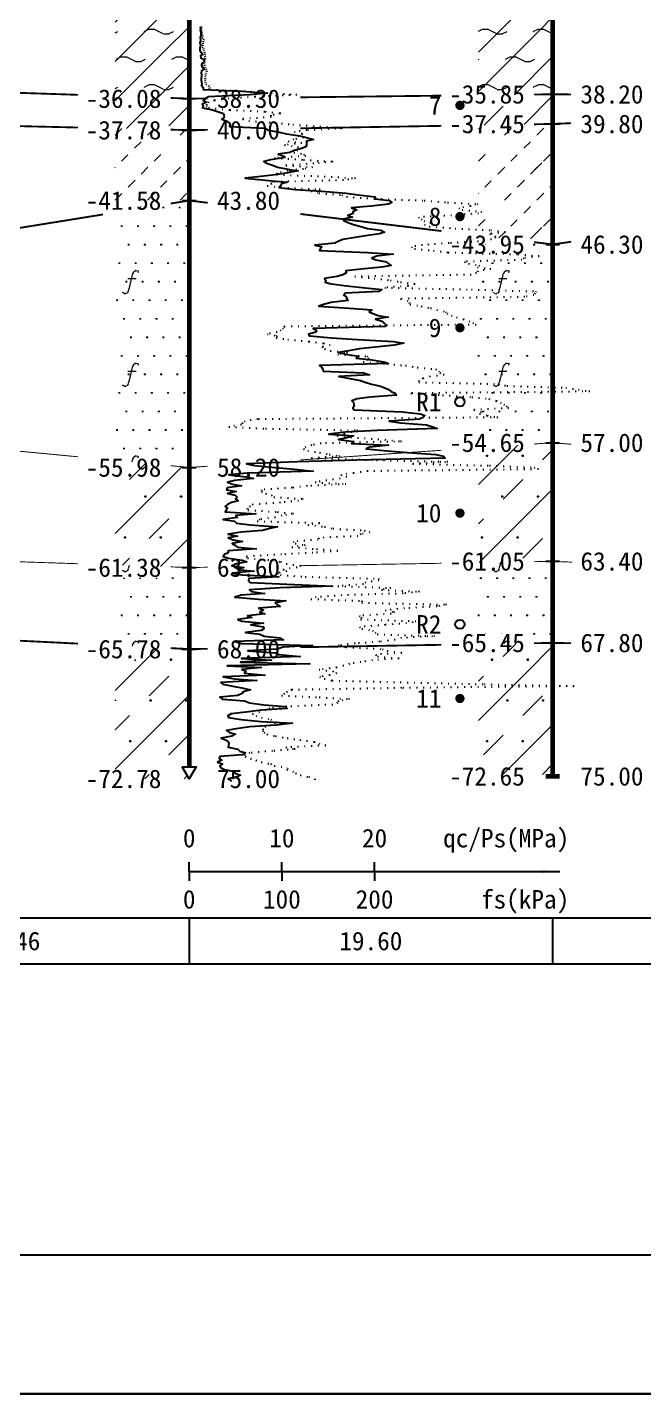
# Model space of a CAD drawing. Extents: x -37 to 3540, y -1485 to 297.
# Drawn here: x 1587.6 to 1654.1, y -297 to -149.6 of the extents above; entities that cross this region are included whole.
import ezdxf
from ezdxf.enums import TextEntityAlignment as Align

# ---------------------------------------------------------------- set-up
doc = ezdxf.new("R2010")
doc.units = 0
doc.linetypes.add('DOT', pattern=[6.35, 0, -6.35])
doc.layers.get('0').update_dxf_attribs({"linetype": 'CONTINUOUS'})
for name, color, linetype in [('CURVE', 200, 'CONTINUOUS'), ('FRAME', 7, 'CONTINUOUS'), ('HOLE', 41, 'CONTINUOUS'), ('RULER', 7, 'CONTINUOUS'), ('SAMPLE', 1, 'CONTINUOUS'), ('STRATUM', 241, 'CONTINUOUS')]:
    doc.layers.add(name, color=color, linetype=linetype)
doc.layers.add('HATCH', color=7, linetype='CONTINUOUS', lineweight=13)
doc.styles.add('ST', font='')
doc.styles.get('ST').set_extended_font_data('SimSun')
pattern_1 = [(45, (1478.7585, -297), (-2.12132, 2.12132), [10, 0]), (26.565, (1479.8326, -297.2536), (5.999823, 5.999812), [0.567, -12.849]), (0, (1479.2656, -297.2536), (0, 6), [0.567, -5.433]), (26.565, (1477.1772, -297), (5.999823, 5.999812), [0.567, -12.849]), (0, (1477.6843, -296.7464), (0, 6), [0.567, -5.433]), (153.435, (1479.2656, -297.2536), (-5.999818, -5e-06), [1.134, -12.2826]), (26.565, (1482.8326, -294.2536), (5.999823, 5.999812), [0.567, -12.849]), (0, (1482.2656, -294.2536), (0, 6), [0.567, -5.433]), (26.565, (1480.1772, -294), (5.999823, 5.999812), [0.567, -12.849]), (0, (1480.6843, -293.7464), (0, 6), [0.567, -5.433]), (153.435, (1482.2656, -294.2536), (-5.999818, -5e-06), [1.134, -12.2826])]
pattern_2 = [(45, (1478.7585, -297), (-4.24264, 4.24264), [10, 0]), (45, (1479.8195, -300.182), (-2.12132, 6.36396), [3, -3])]
pattern_3 = [(45, (1478.7585, -297), (-6e-07, 6.99998), [0.9473, -8.9522]), (45, (1480.1585, -295.6), (-6e-07, 6.99998), [0.9869, -8.9126]), (45, (1481.5585, -294.2), (-6e-07, 6.99998), [1.06018, -8.83931]), (45, (1482.9585, -292.8), (-6e-07, 6.99998), [0.94918, -8.95032]), (45, (1484.3585, -291.4), (-6e-07, 6.99998), [1.0365, -8.863]), (45, (1482.2585, -297), (-6e-07, 6.99998), [1.01335, -8.88615]), (45, (1483.6585, -295.6), (-6e-07, 6.99998), [1.07896, -12.12037]), (45, (1485.0585, -294.2), (-6e-07, 6.99998), [0.99882, -8.90067]), (45, (1479.4585, -292.8), (-4e-07, 6.99998), [1.05533, -8.84416]), (45, (1480.8585, -291.4), (-4e-07, 6.99998), [1.0365, -8.863])]
pattern_4 = [(82.875, (1477.9239, -298.206), (0.000369, 10.0001764), [0.0893, -80.5337]), (143.13, (1478.0249, -298.2818), (-29.999964, 20.000054), [0.12627, -49.87373]), (172.875, (1478.2021, -298.304), (-70.000246, 9.99966), [0.17857, -80.44443]), (206.565, (1478.3805, -298.2147), (-9.999705, -9.99969), [0.19954, -22.16046]), (243.435, (1478.4698, -298.0363), (9e-06, -9.9997), [0.19954, -22.16146]), (255.964, (1478.559, -297.679), (-0.0002, -9.9995), [0.36813, -40.86287]), (255.964, (1478.869, -296.439), (-0.0002, -9.9995), [1.27838, -39.95262]), (255.964, (1478.9376, -296.165), (-0.0002, -9.9995), [0.28235, -40.94865]), (216.87, (1479.1278, -295.9108), (-9.999982, -10.000018), [0.12627, -49.87373]), (243.435, (1479.027, -295.9865), (9e-06, -9.9997), [0.19954, -22.16146]), (206.565, (1479.3063, -295.8215), (-9.999705, -9.99969), [0.19954, -22.16046]), (172.875, (1479.4835, -295.8437), (-70.000246, 9.99966), [0.17857, -80.44443]), (143.13, (1479.5845, -295.9194), (-29.999964, 20.000054), [0.12627, -49.87373]), (82.875, (1479.5734, -296.008), (0.000369, 10.0001764), [0.0893, -80.5337]), (0, (1478.429, -296.66), (0, 10), [0.89286, -9.10714]), (0, (1478.7835, -297), (1, 2), [0, -1.75]), (0, (1478.7585, -296.975), (1, 2), [0, -1.75]), (0, (1478.7585, -297), (1, 2), [0, -1.75]), (0, (1478.7335, -297), (1, 2), [0, -1.75]), (0, (1478.7585, -297.025), (1, 2), [0, -1.75])]
pattern_5 = [(82.875, (1476.9223, -299.6533), (0.000812, 22.00039), [0.1964, -177.1742]), (143.13, (1477.1446, -299.82), (-65.99992, 44.00012), [0.2778, -109.7222]), (172.875, (1477.5344, -299.8687), (-154.00054, 21.999253), [0.3929, -176.9777]), (206.565, (1477.927, -299.672), (-21.99935, -21.9993), [0.439, -48.753]), (243.435, (1478.123, -299.28), (2e-05, -21.99933), [0.439, -48.7552]), (255.964, (1478.32, -298.494), (-0.00044, -21.9989), [0.8099, -89.8983]), (255.964, (1479.002, -295.7656), (-0.00044, -21.9989), [2.8124, -87.8958]), (255.964, (1479.1525, -295.163), (-0.00044, -21.9989), [0.6212, -90.087]), (216.87, (1479.571, -294.6037), (-21.99996, -22.00004), [0.2778, -109.7222]), (243.435, (1479.349, -294.77), (2e-05, -21.99933), [0.439, -48.7552]), (206.565, (1479.964, -294.407), (-21.99935, -21.9993), [0.439, -48.753]), (172.875, (1480.3535, -294.456), (-154.00054, 21.999253), [0.3929, -176.9777]), (143.13, (1480.5758, -294.6228), (-65.99992, 44.00012), [0.2778, -109.7222]), (82.875, (1480.5514, -294.8177), (0.000812, 22.00039), [0.1964, -177.1742]), (0, (1478.033, -296.252), (0, 22), [1.9643, -20.0357]), (0, (1478.8135, -297), (2.2, 4.4), [0, -3.85]), (0, (1478.7585, -296.945), (2.2, 4.4), [0, -3.85]), (0, (1478.7585, -297), (2.2, 4.4), [0, -3.85]), (0, (1478.7035, -297), (2.2, 4.4), [0, -3.85]), (0, (1478.7585, -297.055), (2.2, 4.4), [0, -3.85])]

# ---------------------------------------------------------------- blocks, each defined once
blk = doc.blocks.new('Arrow')
for points in [[(-3.984779, 0.348623), (0, 0), (-3.189535, 0)], [(-3.189535, 0), (0, 0), (-3.984779, -0.348623)]]:
    blk.add_solid(points)
blk = doc.blocks.new('SampleSoilUndisturbed')
at = {"const_width": 0.5}
blk.add_lwpolyline([(-0.25, 0, 1), (0.25, 0, 1)], format="xyb", close=True, dxfattribs=at)
blk = doc.blocks.new('SampleSoilDisturbed')
blk.add_circle((0, 0), 0.5)

msp = doc.modelspace()

# ---------------------------------------------------------------- hatches: boundary and pattern name
at = {"layer": 'HATCH'}
h = msp.add_hatch(dxfattribs=at)
h.set_pattern_fill('YNNT', color=251, style=0)
h.set_pattern_definition(pattern_1)
h.paths.add_polyline_path([(1605.05, -140.65), (1597.05, -140.87), (1597.05, -156.98), (1605.05, -157.25)])
h.paths.add_polyline_path([(1592.98, -158.74), (1602.54, -158.74), (1602.54, -155.81), (1592.98, -155.81)], flags=9)
h.paths.add_polyline_path([(1592.98, -142.14), (1602.54, -142.14), (1602.54, -139.21), (1592.98, -139.21)], flags=9)
h = msp.add_hatch(dxfattribs=at)
h.set_pattern_fill('YNNT', color=251, style=0)
h.set_pattern_definition(pattern_1)
h.paths.add_polyline_path([(1644.26, -142.98), (1636.26, -142.51), (1636.26, -156.88), (1644.26, -156.78)])
h.paths.add_polyline_path([(1632.19, -158.27), (1641.75, -158.27), (1641.75, -155.34), (1632.19, -155.34)], flags=9)
h.paths.add_polyline_path([(1632.19, -144.47), (1641.75, -144.47), (1641.75, -141.54), (1632.19, -141.54)], flags=9)
h = msp.add_hatch(dxfattribs=at)
h.set_pattern_fill('FZNT', color=32, style=0)
h.set_pattern_definition(pattern_2)
h.paths.add_polyline_path([(1605.05, -157.25), (1597.05, -156.98), (1597.05, -160.46), (1605.05, -160.65)])
h.paths.add_polyline_path([(1592.98, -162.14), (1602.54, -162.14), (1602.54, -159.21), (1592.98, -159.21)], flags=9)
h.paths.add_polyline_path([(1592.98, -158.74), (1602.54, -158.74), (1602.54, -155.81), (1592.98, -155.81)], flags=9)
h = msp.add_hatch(dxfattribs=at)
h.set_pattern_fill('FZNT', color=32, style=0)
h.set_pattern_definition(pattern_2)
h.paths.add_polyline_path([(1644.26, -156.78), (1636.26, -156.88), (1636.26, -160.12), (1644.26, -159.98)])
h.paths.add_polyline_path([(1632.19, -161.47), (1641.75, -161.47), (1641.75, -158.54), (1632.19, -158.54)], flags=9)
h.paths.add_polyline_path([(1632.19, -158.27), (1641.75, -158.27), (1641.75, -155.34), (1632.19, -155.34)], flags=9)
h = msp.add_hatch(dxfattribs=at)
h.set_pattern_fill('NZFT', color=52, style=0)
h.set_pattern_definition(pattern_3)
h.paths.add_polyline_path([(1605.05, -160.65), (1597.05, -160.46), (1597.05, -169.54), (1605.05, -168.25)])
h.paths.add_polyline_path([(1592.98, -169.74), (1602.54, -169.74), (1602.54, -166.81), (1592.98, -166.81)], flags=9)
h.paths.add_polyline_path([(1592.98, -162.14), (1602.54, -162.14), (1602.54, -159.21), (1592.98, -159.21)], flags=9)
h = msp.add_hatch(dxfattribs=at)
h.set_pattern_fill('NZFT', color=52, style=0)
h.set_pattern_definition(pattern_3)
h.paths.add_polyline_path([(1644.26, -159.98), (1636.26, -160.12), (1636.26, -172.02), (1644.26, -172.98)])
h.paths.add_polyline_path([(1632.19, -174.47), (1641.75, -174.47), (1641.75, -171.54), (1632.19, -171.54)], flags=9)
h.paths.add_polyline_path([(1632.19, -161.47), (1641.75, -161.47), (1641.75, -158.54), (1632.19, -158.54)], flags=9)
h = msp.add_hatch(dxfattribs=at)
h.set_pattern_fill('FS', color=142, style=0)
h.set_pattern_definition(pattern_4)
h.paths.add_polyline_path([(1605.05, -168.25), (1597.05, -169.54), (1597.05, -196.29), (1605.05, -197.05)])
h.paths.add_polyline_path([(1592.98, -198.54), (1602.54, -198.54), (1602.54, -195.61), (1592.98, -195.61)], flags=9)
h.paths.add_polyline_path([(1592.98, -169.74), (1602.54, -169.74), (1602.54, -166.81), (1592.98, -166.81)], flags=9)
h = msp.add_hatch(dxfattribs=at)
h.set_pattern_fill('FS', color=142, style=0)
h.set_pattern_definition(pattern_4)
h.paths.add_polyline_path([(1644.26, -172.98), (1636.26, -172.02), (1636.26, -194.93), (1644.26, -194.38)])
h.paths.add_polyline_path([(1632.19, -195.87), (1641.75, -195.87), (1641.75, -192.94), (1632.19, -192.94)], flags=9)
h.paths.add_polyline_path([(1632.19, -174.47), (1641.75, -174.47), (1641.75, -171.54), (1632.19, -171.54)], flags=9)
h = msp.add_hatch(dxfattribs=at)
h.set_pattern_fill('FZNT', color=32, style=0)
h.set_pattern_definition(pattern_2)
h.paths.add_polyline_path([(1644.26, -194.38), (1636.26, -194.93), (1636.26, -207.32), (1644.26, -207.18)])
h.paths.add_polyline_path([(1632.19, -208.67), (1641.75, -208.67), (1641.75, -205.74), (1632.19, -205.74)], flags=9)
h.paths.add_polyline_path([(1632.19, -195.87), (1641.75, -195.87), (1641.75, -192.94), (1632.19, -192.94)], flags=9)
h = msp.add_hatch(dxfattribs=at)
h.set_pattern_fill('FS', color=32, scale=2.2, style=0)
h.set_pattern_definition(pattern_5)
h.paths.add_polyline_path([(1644.26, -194.38), (1636.26, -194.93), (1636.26, -207.32), (1644.26, -207.18)])
h.paths.add_polyline_path([(1632.19, -208.67), (1641.75, -208.67), (1641.75, -205.74), (1632.19, -205.74)], flags=9)
h.paths.add_polyline_path([(1632.19, -195.87), (1641.75, -195.87), (1641.75, -192.94), (1632.19, -192.94)], flags=9)
h = msp.add_hatch(dxfattribs=at)
h.set_pattern_fill('FZNT', color=32, style=0)
h.set_pattern_definition(pattern_2)
h.paths.add_polyline_path([(1605.05, -197.05), (1597.05, -196.29), (1597.05, -207.58), (1605.05, -207.85)])
h.paths.add_polyline_path([(1592.98, -209.34), (1602.54, -209.34), (1602.54, -206.41), (1592.98, -206.41)], flags=9)
h.paths.add_polyline_path([(1592.98, -198.54), (1602.54, -198.54), (1602.54, -195.61), (1592.98, -195.61)], flags=9)
h = msp.add_hatch(dxfattribs=at)
h.set_pattern_fill('FS', color=32, scale=2.2, style=0)
h.set_pattern_definition(pattern_5)
h.paths.add_polyline_path([(1605.05, -197.05), (1597.05, -196.29), (1597.05, -207.58), (1605.05, -207.85)])
h.paths.add_polyline_path([(1592.98, -209.34), (1602.54, -209.34), (1602.54, -206.41), (1592.98, -206.41)], flags=9)
h.paths.add_polyline_path([(1592.98, -198.54), (1602.54, -198.54), (1602.54, -195.61), (1592.98, -195.61)], flags=9)
h = msp.add_hatch(dxfattribs=at)
h.set_pattern_fill('FS', color=142, style=0)
h.set_pattern_definition(pattern_4)
h.paths.add_polyline_path([(1605.05, -207.85), (1597.05, -207.58), (1597.05, -216.26), (1605.05, -216.65)])
h.paths.add_polyline_path([(1592.98, -218.14), (1602.54, -218.14), (1602.54, -215.21), (1592.98, -215.21)], flags=9)
h.paths.add_polyline_path([(1592.98, -209.34), (1602.54, -209.34), (1602.54, -206.41), (1592.98, -206.41)], flags=9)
h = msp.add_hatch(dxfattribs=at)
h.set_pattern_fill('FS', color=142, style=0)
h.set_pattern_definition(pattern_4)
h.paths.add_polyline_path([(1644.26, -207.18), (1636.26, -207.32), (1636.26, -216.12), (1644.26, -215.98)])
h.paths.add_polyline_path([(1632.19, -217.47), (1641.75, -217.47), (1641.75, -214.54), (1632.19, -214.54)], flags=9)
h.paths.add_polyline_path([(1632.19, -208.67), (1641.75, -208.67), (1641.75, -205.74), (1632.19, -205.74)], flags=9)
h = msp.add_hatch(dxfattribs=at)
h.set_pattern_fill('FZNT', color=32, style=0)
h.set_pattern_definition(pattern_2)
h.paths.add_polyline_path([(1605.05, -216.65), (1597.05, -216.26), (1597.05, -230.65), (1605.05, -230.65), (1604.3, -229.35), (1605.05, -229.35)])
h.paths.add_polyline_path([(1592.98, -232.14), (1602.54, -232.14), (1602.54, -229.21), (1592.98, -229.21)], flags=9)
h.paths.add_polyline_path([(1592.98, -218.14), (1602.54, -218.14), (1602.54, -215.21), (1592.98, -215.21)], flags=9)
h = msp.add_hatch(dxfattribs=at)
h.set_pattern_fill('FS', color=32, scale=2.2, style=0)
h.set_pattern_definition(pattern_5)
h.paths.add_polyline_path([(1605.05, -216.65), (1597.05, -216.26), (1597.05, -230.65), (1605.05, -230.65), (1604.3, -229.35), (1605.05, -229.35)])
h.paths.add_polyline_path([(1592.98, -232.14), (1602.54, -232.14), (1602.54, -229.21), (1592.98, -229.21)], flags=9)
h.paths.add_polyline_path([(1592.98, -218.14), (1602.54, -218.14), (1602.54, -215.21), (1592.98, -215.21)], flags=9)
h = msp.add_hatch(dxfattribs=at)
h.set_pattern_fill('FZNT', color=32, style=0)
h.set_pattern_definition(pattern_2)
h.paths.add_polyline_path([(1644.26, -215.98), (1636.26, -216.12), (1636.26, -230.38), (1644.26, -230.38)])
h.paths.add_polyline_path([(1632.19, -231.87), (1641.75, -231.87), (1641.75, -228.94), (1632.19, -228.94)], flags=9)
h.paths.add_polyline_path([(1632.19, -217.47), (1641.75, -217.47), (1641.75, -214.54), (1632.19, -214.54)], flags=9)
h = msp.add_hatch(dxfattribs=at)
h.set_pattern_fill('FS', color=32, scale=2.2, style=0)
h.set_pattern_definition(pattern_5)
h.paths.add_polyline_path([(1644.26, -215.98), (1636.26, -216.12), (1636.26, -230.38), (1644.26, -230.38)])
h.paths.add_polyline_path([(1632.19, -231.87), (1641.75, -231.87), (1641.75, -228.94), (1632.19, -228.94)], flags=9)
h.paths.add_polyline_path([(1632.19, -217.47), (1641.75, -217.47), (1641.75, -214.54), (1632.19, -214.54)], flags=9)

# ---------------------------------------------------------------- linework, layer by layer
at = {"layer": 'CURVE', "color": 30, "linetype": 'Continuous'}
msp.add_lwpolyline([(1606.23, -149.45), (1606.27, -149.65), (1606.25, -149.85), (1606.29, -150.05), (1606.3, -150.25), (1606.3, -150.45), (1606.24, -150.65), (1606.27, -150.85), (1606.26, -151.05), (1606.2, -151.25), (1606.28, -151.45), (1606.23, -151.65), (1606.2, -151.85), (1606.19, -152.05), (1606.35, -152.25), (1606.49, -152.45), (1606.27, -152.65), (1606.3, -152.85), (1606.7, -153.05), (1606.67, -153.25), (1606.43, -153.45), (1606.39, -153.65), (1606.44, -153.85), (1606.68, -154.05), (1606.39, -154.25), (1606.35, -154.45), (1606.39, -154.65), (1606.37, -154.85), (1606.35, -155.05), (1606.33, -155.25), (1606.37, -155.45), (1606.41, -155.65), (1606.38, -155.85), (1606.57, -156.05), (1606.55, -156.25), (1610.78, -156.45), (1613.49, -156.65), (1611.55, -156.85), (1607.12, -157.05), (1606.8, -157.25), (1606.56, -157.45), (1606.95, -157.65), (1606.45, -157.85), (1606.54, -158.05), (1606.47, -158.25), (1607.57, -158.45), (1608.12, -158.65), (1608.76, -158.85), (1608.77, -159.05), (1608.81, -159.25), (1608.56, -159.45), (1609.03, -159.65), (1609.38, -159.85), (1609.48, -160.05), (1609.4, -160.25), (1613.2, -160.45), (1613.57, -160.65), (1614.59, -160.85), (1615.54, -161.05), (1616.99, -161.25), (1617.71, -161.45), (1618.47, -161.65), (1617.69, -161.85), (1617.7, -162.05), (1617.7, -162.25), (1617.63, -162.45), (1617.17, -162.65), (1616.39, -162.85), (1615.92, -163.05), (1614.65, -163.25), (1615.26, -163.45), (1615.23, -163.65), (1613.81, -163.85), (1613.12, -164.05), (1613.5, -164.25), (1614.16, -164.45), (1614.59, -164.65), (1615.71, -164.85), (1616.82, -165.05), (1615.71, -165.25), (1614.62, -165.45), (1612.77, -165.65), (1611.1, -165.85), (1613.26, -166.05), (1615.61, -166.25), (1615.01, -166.45), (1614.89, -166.65), (1614.77, -166.85), (1616.49, -167.05), (1619.31, -167.25), (1622, -167.45), (1623.27, -167.65), (1625.13, -167.85), (1625.12, -168.05), (1626.66, -168.25), (1626.91, -168.45), (1626.54, -168.65), (1624.69, -168.85), (1622.56, -169.05), (1623.13, -169.25), (1622.69, -169.45), (1622.74, -169.65), (1622.15, -169.85), (1622.66, -170.05), (1621.65, -170.25), (1621.76, -170.45), (1622.29, -170.65), (1622.76, -170.85), (1623.57, -171.05), (1624.27, -171.25), (1625.74, -171.45), (1626.13, -171.65), (1625.58, -171.85), (1624.06, -172.05), (1622.96, -172.25), (1621.63, -172.45), (1621.13, -172.65), (1620.76, -172.85), (1618.61, -173.05), (1619.35, -173.25), (1619.2, -173.45), (1619.11, -173.65), (1624.28, -173.85), (1627.04, -174.05), (1625.25, -174.25), (1624.75, -174.45), (1625.2, -174.65), (1626.35, -174.85), (1626.51, -175.05), (1626.85, -175.25), (1625.8, -175.45), (1623.59, -175.65), (1621.96, -175.85), (1622, -176.05), (1621.64, -176.25), (1620.99, -176.45), (1619.66, -176.65), (1619.78, -176.85), (1619.72, -177.05), (1620.37, -177.25), (1622.06, -177.45), (1624.03, -177.65), (1625.83, -177.85), (1625.52, -178.05), (1621.9, -178.25), (1621.74, -178.45), (1621.97, -178.65), (1622.07, -178.85), (1622.16, -179.05), (1620.36, -179.25), (1619.55, -179.45), (1619.02, -179.65), (1622.32, -179.85), (1624.76, -180.05), (1624.47, -180.25), (1624.86, -180.45), (1625.45, -180.65), (1626.51, -180.85), (1625.14, -181.05), (1625.84, -181.25), (1626.05, -181.45), (1626.27, -181.65), (1626.2, -181.85), (1618.44, -182.05), (1618.77, -182.25), (1618.73, -182.45), (1617.91, -182.65), (1618.02, -182.85), (1620.37, -183.05), (1623.22, -183.25), (1627.11, -183.45), (1628.22, -183.65), (1627.15, -183.85), (1625.49, -184.05), (1623.44, -184.25), (1622.23, -184.45), (1621.17, -184.65), (1622.12, -184.85), (1623.37, -185.05), (1623.08, -185.25), (1624.75, -185.45), (1626.05, -185.65), (1626.56, -185.85), (1619.12, -186.05), (1619.37, -186.25), (1619.46, -186.45), (1619.49, -186.65), (1623.86, -186.85), (1624.49, -187.05), (1621.19, -187.25), (1622.37, -187.45), (1623.52, -187.65), (1624.04, -187.85), (1624.72, -188.05), (1625.59, -188.25), (1626.15, -188.45), (1626.54, -188.65), (1626.84, -188.85), (1627.26, -189.05), (1627.43, -189.25), (1624.56, -189.45), (1623.19, -189.65), (1622.6, -189.85), (1622.77, -190.05), (1622.83, -190.25), (1622.86, -190.45), (1622.71, -190.65), (1622.86, -190.85), (1628.04, -191.05), (1629.97, -191.25), (1630.48, -191.45), (1630.29, -191.65), (1629.91, -191.85), (1626.64, -192.05), (1627.86, -192.25), (1630.64, -192.45), (1631.32, -192.65), (1631.8, -192.85), (1625.34, -193.05), (1621.89, -193.25), (1620.13, -193.45), (1622.77, -193.65), (1622.05, -193.85), (1621.16, -194.05), (1622.83, -194.25), (1622.56, -194.45), (1626.55, -194.65), (1624.54, -194.85), (1624.16, -195.05), (1626.4, -195.25), (1628.59, -195.45), (1631.65, -195.65), (1632.5, -195.85), (1632.65, -196.05), (1623.11, -196.25), (1616.74, -196.45), (1611.23, -196.65), (1612.09, -196.85), (1614.32, -197.05), (1616.41, -197.25), (1618.41, -197.45), (1611.31, -197.65), (1609.33, -197.85), (1611.19, -198.05), (1612, -198.25), (1609.95, -198.45), (1609.2, -198.65), (1609.73, -198.85), (1610.71, -199.05), (1609.16, -199.25), (1609.08, -199.45), (1610.12, -199.65), (1609.18, -199.85), (1610, -200.05), (1610.21, -200.25), (1610.04, -200.45), (1610.34, -200.65), (1609.61, -200.85), (1609.19, -201.05), (1608.92, -201.25), (1609.2, -201.45), (1609.05, -201.65), (1608.92, -201.85), (1612.23, -202.05), (1610.07, -202.25), (1610.25, -202.45), (1608.72, -202.65), (1609.93, -202.85), (1610.15, -203.05), (1611.62, -203.25), (1614.56, -203.45), (1613.75, -203.65), (1612.96, -203.85), (1610.65, -204.05), (1609.24, -204.25), (1610.27, -204.45), (1609.24, -204.65), (1609.78, -204.85), (1610.81, -205.05), (1609.67, -205.25), (1609.98, -205.45), (1610.25, -205.65), (1612.29, -205.85), (1609.24, -206.05), (1609.24, -206.25), (1608.87, -206.45), (1608.7, -206.65), (1609.3, -206.85), (1610.76, -207.05), (1611.26, -207.25), (1610.14, -207.45), (1609.66, -207.65), (1610.96, -207.85), (1610.26, -208.05), (1612.01, -208.25), (1609.69, -208.45), (1610.77, -208.65), (1614.71, -208.85), (1611.5, -209.05), (1611.45, -209.25), (1611.64, -209.45), (1615.57, -209.65), (1620.5, -209.85), (1614.87, -210.05), (1611.55, -210.25), (1611.76, -210.45), (1613.17, -210.65), (1610.64, -210.85), (1609.97, -211.05), (1612.54, -211.25), (1615.48, -211.45), (1614.31, -211.65), (1614.55, -211.85), (1614.86, -212.05), (1612.57, -212.25), (1613.08, -212.45), (1612.67, -212.65), (1613.2, -212.85), (1611.35, -213.05), (1611.81, -213.25), (1610.3, -213.45), (1610.72, -213.65), (1613.07, -213.85), (1611.7, -214.05), (1613.08, -214.25), (1613.12, -214.45), (1612.83, -214.65), (1611.12, -214.85), (1612.67, -215.05), (1613.13, -215.25), (1614.82, -215.45), (1615.23, -215.65), (1609.97, -215.85), (1610.78, -216.05), (1618.36, -216.25), (1615.18, -216.45), (1614.53, -216.65), (1611.36, -216.85), (1614.4, -217.05), (1614.67, -217.25), (1617.02, -217.45), (1610.68, -217.65), (1613.94, -217.85), (1610.6, -218.05), (1618.05, -218.25), (1609.15, -218.45), (1612.8, -218.65), (1610.72, -218.85), (1611.19, -219.05), (1611.01, -219.25), (1613.2, -219.45), (1608.73, -219.65), (1609.94, -219.85), (1612.34, -220.05), (1608.46, -220.25), (1608.67, -220.45), (1609.75, -220.65), (1610.72, -220.85), (1611.66, -221.05), (1610.88, -221.25), (1610.76, -221.45), (1610.3, -221.65), (1608.35, -221.85), (1608.63, -222.05), (1611.01, -222.25), (1611.57, -222.45), (1613.12, -222.65), (1615.41, -222.85), (1615.62, -223.05), (1612.86, -223.25), (1611.17, -223.45), (1609.58, -223.65), (1609.21, -223.85), (1609.3, -224.05), (1610.64, -224.25), (1612.81, -224.45), (1616.19, -224.65), (1614.47, -224.85), (1611.58, -225.05), (1610.11, -225.25), (1609.07, -225.45), (1609.4, -225.65), (1610.03, -225.85), (1609.65, -226.05), (1608.5, -226.25), (1608.96, -226.45), (1609.26, -226.65), (1609.31, -226.85), (1609.3, -227.05), (1609.26, -227.25), (1610.3, -227.45), (1610.5, -227.65), (1611.11, -227.85), (1610.81, -228.05), (1608.37, -228.25), (1608.27, -228.45), (1608.58, -228.65), (1608.09, -228.85), (1608.64, -229.05), (1608.35, -229.25), (1608.51, -229.45), (1608.87, -229.65), (1609.9, -229.85), (1609.98, -230.05), (1610.58, -230.25), (1610.23, -230.45), (1609.25, -230.65), (1609.66, -230.85)], dxfattribs=at)
at = {"layer": 'CURVE', "color": 100, "linetype": 'DOT', "ltscale": 0.1}
msp.add_lwpolyline([(1606.38, -149.45), (1606.33, -149.65), (1606.33, -149.85), (1606.37, -150.05), (1606.42, -150.25), (1606.45, -150.45), (1606.46, -150.65), (1606.63, -150.85), (1606.55, -151.05), (1606.53, -151.25), (1606.53, -151.45), (1606.46, -151.65), (1606.56, -151.85), (1606.61, -152.05), (1606.69, -152.25), (1606.68, -152.45), (1606.75, -152.65), (1606.79, -152.85), (1606.71, -153.05), (1606.65, -153.25), (1606.68, -153.45), (1606.65, -153.65), (1606.78, -153.85), (1606.85, -154.05), (1606.92, -154.25), (1606.88, -154.45), (1606.8, -154.65), (1606.75, -154.85), (1606.79, -155.05), (1606.75, -155.25), (1606.79, -155.45), (1606.85, -155.65), (1607.12, -155.85), (1607.21, -156.05), (1607.26, -156.25), (1610.95, -156.45), (1614.49, -156.65), (1616.65, -156.85), (1612.16, -157.05), (1609.34, -157.25), (1607.77, -157.45), (1607.18, -157.65), (1606.91, -157.85), (1606.91, -158.05), (1607.13, -158.25), (1609.43, -158.45), (1613.25, -158.65), (1614.93, -158.85), (1613.86, -159.05), (1613.88, -159.25), (1610.81, -159.45), (1611.47, -159.65), (1614.27, -159.85), (1616.22, -160.05), (1619.14, -160.25), (1621.58, -160.45), (1617.74, -160.65), (1616.4, -160.85), (1617.3, -161.05), (1616.83, -161.25), (1617.37, -161.45), (1616.35, -161.65), (1615.73, -161.85), (1617.2, -162.05), (1615.35, -162.25), (1616.74, -162.45), (1617.18, -162.65), (1616.75, -162.85), (1616.34, -163.05), (1617.39, -163.25), (1617.63, -163.45), (1614.24, -163.65), (1617.38, -163.85), (1620.53, -164.05), (1618.5, -164.25), (1615.49, -164.45), (1618.37, -164.65), (1617.39, -164.85), (1615.71, -165.05), (1614.53, -165.25), (1614.5, -165.45), (1619.63, -165.65), (1623, -165.85), (1621.68, -166.05), (1613.94, -166.25), (1613.96, -166.45), (1613.48, -166.65), (1614.95, -166.85), (1619.18, -167.05), (1618.16, -167.25), (1619.06, -167.45), (1621.51, -167.65), (1622.02, -167.85), (1625.03, -168.05), (1630.41, -168.25), (1632.93, -168.45), (1636.2, -168.65), (1635.38, -168.85), (1634.14, -169.05), (1634.49, -169.25), (1636.6, -169.45), (1636.28, -169.65), (1633.36, -169.85), (1629.79, -170.05), (1630.12, -170.25), (1630.39, -170.45), (1631.12, -170.65), (1630.42, -170.85), (1630.95, -171.05), (1633.73, -171.25), (1637.58, -171.45), (1639.19, -171.65), (1637.49, -171.85), (1638.02, -172.05), (1638.13, -172.25), (1637.66, -172.45), (1636.27, -172.65), (1633.09, -172.85), (1630.22, -173.05), (1629.03, -173.25), (1629.36, -173.45), (1631.39, -173.65), (1633, -173.85), (1640.52, -174.05), (1642.81, -174.25), (1641.15, -174.45), (1640.95, -174.65), (1634.76, -174.85), (1635.2, -175.05), (1636.36, -175.25), (1636.14, -175.45), (1637.6, -175.65), (1636.2, -175.85), (1636.04, -176.05), (1635.47, -176.25), (1622.91, -176.45), (1624.99, -176.65), (1626.76, -176.85), (1627.84, -177.05), (1629.44, -177.25), (1628.67, -177.45), (1626.14, -177.65), (1635.49, -177.85), (1642.5, -178.05), (1642.36, -178.25), (1642.25, -178.45), (1641.27, -178.65), (1627.84, -178.85), (1628.57, -179.05), (1628.78, -179.25), (1628.87, -179.45), (1630.07, -179.65), (1631.08, -179.85), (1631.75, -180.05), (1632.71, -180.25), (1632.88, -180.45), (1633.34, -180.65), (1633.88, -180.85), (1634.62, -181.05), (1635.25, -181.25), (1635.64, -181.45), (1636, -181.65), (1615.31, -181.85), (1615.2, -182.05), (1614.95, -182.25), (1614.54, -182.45), (1613.49, -182.65), (1614.53, -182.85), (1614.43, -183.05), (1615.68, -183.25), (1617.96, -183.45), (1619.54, -183.65), (1620.27, -183.85), (1619.37, -184.05), (1619.65, -184.25), (1620.27, -184.45), (1622.12, -184.65), (1621.07, -184.85), (1624.21, -185.05), (1624.42, -185.25), (1624.29, -185.45), (1623.83, -185.65), (1626.39, -185.85), (1628.39, -186.05), (1629.66, -186.25), (1631.63, -186.45), (1631.97, -186.65), (1632.1, -186.85), (1632.55, -187.05), (1631.08, -187.25), (1630.29, -187.45), (1629.8, -187.65), (1629.82, -187.85), (1638.36, -188.05), (1639.32, -188.25), (1645.67, -188.45), (1647.04, -188.65), (1648.27, -188.85), (1628.98, -189.05), (1632.38, -189.25), (1635.54, -189.45), (1637.39, -189.65), (1638.19, -189.85), (1638.63, -190.05), (1638.99, -190.25), (1639.26, -190.45), (1639.54, -190.65), (1635.77, -190.85), (1636.55, -191.05), (1636.37, -191.25), (1637.19, -191.45), (1638.35, -191.65), (1612.46, -191.85), (1611.04, -192.05), (1610.83, -192.25), (1610.68, -192.45), (1609.32, -192.65), (1613.3, -192.85), (1623.22, -193.05), (1622.59, -193.25), (1621.78, -193.45), (1621.02, -193.65), (1623.22, -193.85), (1626.17, -194.05), (1627.95, -194.25), (1619.29, -194.45), (1618.27, -194.65), (1617.64, -194.85), (1617.4, -195.05), (1617.84, -195.25), (1619.12, -195.45), (1620.16, -195.65), (1621.3, -195.85), (1618.2, -196.05), (1625.27, -196.25), (1632.94, -196.45), (1629.13, -196.65), (1637.45, -196.85), (1642.26, -197.05), (1642.72, -197.25), (1624.32, -197.45), (1622.8, -197.65), (1621.42, -197.85), (1622.05, -198.05), (1621.35, -198.25), (1619.9, -198.45), (1618.64, -198.65), (1621.96, -198.85), (1617.8, -199.05), (1616.16, -199.25), (1612.84, -199.45), (1612.86, -199.65), (1613.28, -199.85), (1613.91, -200.05), (1614.18, -200.25), (1617.35, -200.45), (1616.86, -200.65), (1614.9, -200.85), (1611.91, -201.05), (1611.66, -201.25), (1611.32, -201.45), (1611.39, -201.65), (1614.58, -201.85), (1616.29, -202.05), (1615.06, -202.25), (1614.35, -202.45), (1612.67, -202.65), (1612.39, -202.85), (1619.13, -203.05), (1617.86, -203.25), (1619.65, -203.45), (1620.57, -203.65), (1623.94, -203.85), (1624.55, -204.05), (1623.59, -204.25), (1623.26, -204.45), (1619.02, -204.65), (1618.98, -204.85), (1616.27, -205.05), (1616.5, -205.25), (1617.55, -205.45), (1616.12, -205.65), (1618.78, -205.85), (1621.09, -206.05), (1618.4, -206.25), (1615.02, -206.45), (1611.2, -206.65), (1611.35, -206.85), (1614.04, -207.05), (1614.93, -207.25), (1615.52, -207.45), (1617.08, -207.65), (1616.69, -207.85), (1615.19, -208.05), (1615.58, -208.25), (1614.62, -208.45), (1614.89, -208.65), (1617.57, -208.85), (1625.48, -209.05), (1625.52, -209.25), (1624.1, -209.45), (1623.85, -209.65), (1621.1, -209.85), (1626.81, -210.05), (1625.79, -210.25), (1629.88, -210.45), (1628.12, -210.65), (1621.53, -210.85), (1618.76, -211.05), (1618.19, -211.25), (1623.66, -211.45), (1623.66, -211.65), (1632.81, -211.85), (1631.79, -212.05), (1628.29, -212.25), (1626.22, -212.45), (1627.19, -212.65), (1626.83, -212.85), (1623.42, -213.05), (1623.66, -213.25), (1623.54, -213.45), (1629.93, -213.65), (1628.51, -213.85), (1626.23, -214.05), (1623.41, -214.25), (1623.69, -214.45), (1624.83, -214.65), (1625.1, -214.85), (1625.34, -215.05), (1631.53, -215.25), (1627.97, -215.45), (1627.27, -215.65), (1625.61, -215.85), (1622.94, -216.05), (1621.14, -216.25), (1621.97, -216.45), (1625.89, -216.65), (1626.42, -216.85), (1627.98, -217.05), (1625.19, -217.25), (1625.36, -217.45), (1627.69, -217.65), (1624.84, -217.85), (1623.58, -218.05), (1622.37, -218.25), (1621.72, -218.45), (1620.98, -218.65), (1619.06, -218.85), (1620.52, -219.05), (1620.97, -219.25), (1620.21, -219.45), (1619.13, -219.65), (1619.62, -219.85), (1620.48, -220.05), (1628.57, -220.25), (1636.9, -220.45), (1646.57, -220.65), (1627.98, -220.85), (1616.12, -221.05), (1615.64, -221.25), (1615.32, -221.45), (1615.02, -221.65), (1619.09, -221.85), (1622.36, -222.05), (1621.18, -222.25), (1621.07, -222.45), (1620.53, -222.65), (1615.6, -222.85), (1613.77, -223.05), (1613.33, -223.25), (1612.65, -223.45), (1611.87, -223.65), (1612.26, -223.85), (1612.84, -224.05), (1613.85, -224.25), (1614.48, -224.45), (1614.34, -224.65), (1613.9, -224.85), (1613.29, -225.05), (1612.99, -225.25), (1613.01, -225.45), (1613.13, -225.65), (1613.43, -225.85), (1614.37, -226.05), (1615.63, -226.25), (1616.99, -226.45), (1618.56, -226.65), (1619.06, -226.85), (1619.78, -227.05), (1615.49, -227.25), (1616.47, -227.45), (1614.05, -227.65), (1611.61, -227.85), (1611.04, -228.05), (1611.1, -228.25), (1611.68, -228.45), (1612.24, -228.65), (1612.82, -228.85), (1613.84, -229.05), (1614.23, -229.25), (1615.65, -229.45), (1615.59, -229.65), (1616.24, -229.85), (1616.52, -230.05), (1617.02, -230.25), (1617.95, -230.45), (1618.61, -230.65), (1618.61, -230.85)], dxfattribs=at)
at = {"layer": 'FRAME', "linetype": 'Continuous'}
msp.add_line((1342.94, -282), (1878.76, -282), dxfattribs=at)
at = {"layer": 'FRAME', "color": 245, "linetype": 'Continuous'}
for p, q in [((1322.94, -297), (2063.15, -297)), ((2203.2, -297), (1463.01, -297))]:
    msp.add_line(p, q, dxfattribs=at)
at = {"layer": 'HOLE', "linetype": 'Continuous', "const_width": 0.5}
for points in [[(1605.05, -80.65), (1605.05, -229.35)], [(1644.26, -80.38), (1644.26, -230.38)], [(1643.51, -230.38), (1645.01, -230.38)]]:
    msp.add_lwpolyline(points, dxfattribs=at)
at = {"layer": 'HOLE', "linetype": 'Continuous'}
for points in [[(1604.3, -157.25), (1605.8, -157.25)], [(1643.51, -156.78), (1645.01, -156.78)], [(1604.3, -160.65), (1605.8, -160.65)], [(1643.51, -159.98), (1645.01, -159.98)], [(1604.3, -168.25), (1605.8, -168.25)], [(1643.51, -172.98), (1645.01, -172.98)], [(1643.51, -194.38), (1645.01, -194.38)], [(1604.3, -197.05), (1605.8, -197.05)], [(1604.3, -207.85), (1605.8, -207.85)], [(1643.51, -207.18), (1645.01, -207.18)], [(1604.3, -216.65), (1605.8, -216.65)], [(1643.51, -215.98), (1645.01, -215.98)]]:
    msp.add_lwpolyline(points, dxfattribs=at)
msp.add_lwpolyline([(1604.3, -229.35), (1605.8, -229.35), (1605.05, -230.65)], close=True, dxfattribs=at)
at = {"layer": 'RULER', "linetype": 'Continuous'}
for points in [[(1605.05, -240.65), (1605.05, -239.65)], [(1615.05, -240.65), (1615.05, -239.65)], [(1625.05, -240.65), (1625.05, -239.65)], [(1605.05, -240.65), (1645.05, -240.65)], [(1605.05, -240.65), (1605.05, -241.65)], [(1615.05, -240.65), (1615.05, -241.65)], [(1625.05, -240.65), (1625.05, -241.65)], [(1566.13, -245.65), (1605.05, -245.65), (1605.05, -250.65), (1566.13, -250.65)], [(1605.05, -245.65), (1644.26, -245.65), (1644.26, -250.65), (1605.05, -250.65)], [(1644.26, -245.65), (1684.21, -245.65), (1684.21, -250.65), (1644.26, -250.65)]]:
    msp.add_lwpolyline(points, dxfattribs=at)
at = {"layer": 'STRATUM', "linetype": 'Continuous'}
for points, const_width in [([(1578.13, -156.34), (1585.59, -156.59), (1593.05, -156.84)], 0.2), ([(1603.05, -157.18), (1605.05, -157.25), (1607.05, -157.23)], 0.2), ([(1617.05, -157.11), (1624.65, -157.02), (1632.26, -156.93)], 0.2), ([(1642.26, -156.81), (1644.26, -156.78), (1646.26, -156.8)], 0.2), ([(1578.13, -160.01), (1585.59, -160.19), (1593.05, -160.37)], 0.2), ([(1603.05, -160.6), (1605.05, -160.65), (1607.05, -160.62)], 0.2), ([(1617.05, -160.45), (1624.65, -160.32), (1632.26, -160.19)], 0.2), ([(1642.26, -160.02), (1644.26, -159.98), (1646.26, -159.9)], 0.2), ([(1603.05, -168.57), (1605.05, -168.25), (1607.05, -168.49)], 0.2), ([(1575.43, -173.03), (1585.59, -171.39), (1595.75, -169.75)], 0.2), ([(1617.05, -169.7), (1624.65, -170.62), (1632.26, -171.54)], 0.2), ([(1642.26, -172.74), (1644.26, -172.98), (1646.26, -172.7)], 0.2), ([(1578.13, -194.48), (1585.59, -195.19), (1593.05, -195.9)], 0.1), ([(1642.26, -194.52), (1644.26, -194.38), (1646.26, -194.55)], 0.1), ([(1617.05, -196.24), (1624.65, -195.72), (1632.26, -195.2)], 0.1), ([(1603.05, -196.86), (1605.05, -197.05), (1607.05, -196.92)], 0.1), ([(1578.13, -206.94), (1585.59, -207.19), (1593.05, -207.44)], 0.1), ([(1603.05, -207.78), (1605.05, -207.85), (1607.05, -207.82)], 0.1), ([(1617.05, -207.65), (1624.65, -207.52), (1632.26, -207.39)], 0.1), ([(1642.26, -207.22), (1644.26, -207.18), (1646.34, -207.27)], 0.1), ([(1578.13, -215.32), (1585.59, -215.69), (1593.05, -216.06)], 0.2), ([(1603.05, -216.55), (1605.05, -216.65), (1607.05, -216.62)], 0.2), ([(1617.05, -216.45), (1624.65, -216.32), (1632.26, -216.19)], 0.2), ([(1642.26, -216.02), (1644.26, -215.98), (1646.26, -216.02)], 0.2)]:
    msp.add_lwpolyline(points, dxfattribs=dict(at, const_width=const_width))

# ---------------------------------------------------------------- block references
at = {"layer": 'RULER', "xscale": 0.5, "yscale": 0.5, "zscale": 0.5}
msp.add_blockref('Arrow', (1645.05, -240.65), dxfattribs=at)
at = {"layer": 'SAMPLE'}
for name, p in [('SampleSoilUndisturbed', (1634.26, -157.98)), ('SampleSoilUndisturbed', (1634.26, -169.98)), ('SampleSoilUndisturbed', (1634.26, -181.98)), ('SampleSoilDisturbed', (1634.26, -189.98)), ('SampleSoilUndisturbed', (1634.26, -201.98)), ('SampleSoilDisturbed', (1634.26, -213.98)), ('SampleSoilUndisturbed', (1634.26, -221.98))]:
    msp.add_blockref(name, p, dxfattribs=at)

# ---------------------------------------------------------------- texts
at = {"layer": 'HOLE', "style": 'ST'}
for s, p in [('-36.08', (1602.05, -157.25)), ('-35.85', (1641.26, -156.78)), ('-37.45', (1641.26, -159.98)), ('-37.78', (1602.05, -160.65)), ('-41.58', (1602.05, -168.25)), ('-43.95', (1641.26, -172.98)), ('-54.65', (1641.26, -194.38)), ('-55.98', (1602.05, -197.05)), ('-61.05', (1641.26, -207.18)), ('-61.38', (1602.05, -207.85)), ('-65.45', (1641.26, -215.98)), ('-65.78', (1602.05, -216.65)), ('-72.78', (1602.05, -230.65)), ('-72.65', (1641.26, -230.38))]:
    msp.add_text(s, height=2, dxfattribs=at).set_placement(p, align=Align.MIDDLE_RIGHT)
for s, p in [('38.30', (1608.05, -157.25)), ('38.20', (1647.26, -156.78)), ('39.80', (1647.26, -159.98)), ('40.00', (1608.05, -160.65)), ('43.80', (1608.05, -168.25)), ('46.30', (1647.26, -172.98)), ('57.00', (1647.26, -194.38)), ('58.20', (1608.05, -197.05)), ('63.40', (1647.26, -207.18)), ('63.60', (1608.05, -207.85)), ('67.80', (1647.26, -215.98)), ('68.00', (1608.05, -216.65)), ('75.00', (1608.05, -230.65)), ('75.00', (1647.26, -230.38))]:
    msp.add_text(s, height=2, dxfattribs=at).set_placement(p, align=Align.MIDDLE_LEFT)
at = {"layer": 'RULER', "style": 'ST'}
msp.add_text('qc/Ps(MPa)', height=2, dxfattribs=at).set_placement((1646.05, -238.65), align=Align.BOTTOM_RIGHT)
for s, p in [('0', (1605.05, -238.65)), ('10', (1615.05, -238.65)), ('20', (1625.05, -238.65))]:
    msp.add_text(s, height=2, dxfattribs=at).set_placement(p, align=Align.BOTTOM_CENTER)
for s, p in [('0', (1605.05, -242.65)), ('100', (1615.05, -242.65)), ('200', (1625.05, -242.65))]:
    msp.add_text(s, height=2, dxfattribs=at).set_placement(p, align=Align.TOP_CENTER)
msp.add_text('fs(kPa)', height=2, dxfattribs=at).set_placement((1646.05, -242.65), align=Align.TOP_RIGHT)
for s, p in [('19.46', (1585.59, -248.15)), ('19.60', (1624.65, -248.15))]:
    msp.add_text(s, height=2, dxfattribs=at).set_placement(p, align=Align.MIDDLE_CENTER)
at = {"layer": 'SAMPLE', "style": 'ST'}
for s, p in [('7', (1632.26, -157.98)), ('8', (1632.26, -169.98)), ('9', (1632.26, -181.98)), ('R1', (1632.26, -189.98)), ('10', (1632.26, -201.98)), ('R2', (1632.26, -213.98)), ('11', (1632.26, -221.98))]:
    msp.add_text(s, height=2, dxfattribs=at).set_placement(p, align=Align.MIDDLE_RIGHT)

doc.saveas('drawing.dxf')
